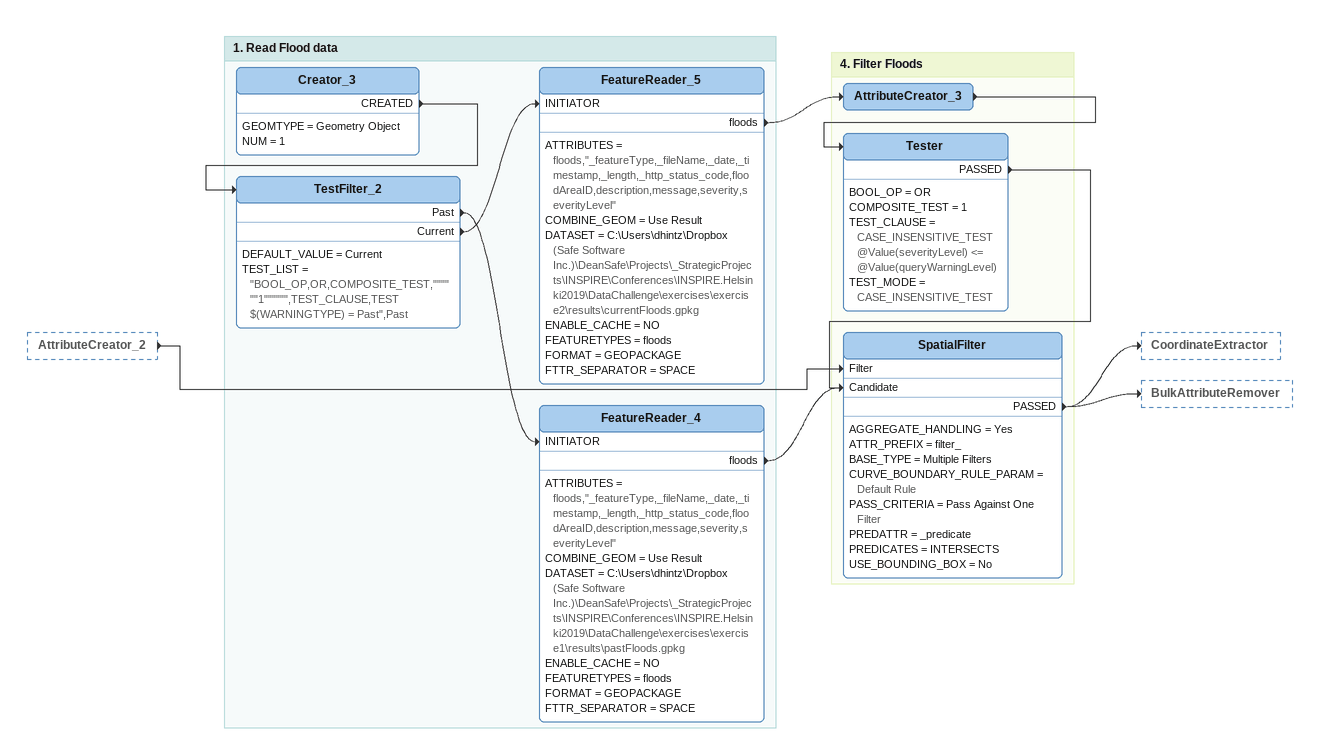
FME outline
AttributeCreator_2 [outside]
    -> SpatialFilter [Filter]

Bookmark: 1. Read Flood data
Creator_3
    GEOMTYPE = Geometry Object
    NUM = 1
    CREATED -> TestFilter_2
TestFilter_2
    DEFAULT_VALUE = Current
    TEST_LIST = "BOOL_OP,OR,COMPOSITE_TEST,""""""1"""""",TEST_CLAUSE,TEST $(WARNINGTYPE) = Past",Past
    Past -> FeatureReader_4 [INITIATOR]
    Current -> FeatureReader_5 [INITIATOR]
FeatureReader_5
    ATTRIBUTES = floods,"_featureType,_fileName,_date,_timestamp,_length,_http_status_code,floodAreaID,description,message,severity,severityLevel"
    COMBINE_GEOM = Use Result
    DATASET = C:\Users\dhintz\Dropbox (Safe Software Inc.)\DeanSafe\Projects\_StrategicProjects\INSPIRE\Conferences\INSPIRE.Helsinki2019\DataChallenge\exercises\exercise2\results\currentFloods.gpkg
    ENABLE_CACHE = NO
    FEATURETYPES = floods
    FORMAT = GEOPACKAGE
    FTTR_SEPARATOR = SPACE
    floods -> AttributeCreator_3
FeatureReader_4
    ATTRIBUTES = floods,"_featureType,_fileName,_date,_timestamp,_length,_http_status_code,floodAreaID,description,message,severity,severityLevel"
    COMBINE_GEOM = Use Result
    DATASET = C:\Users\dhintz\Dropbox (Safe Software Inc.)\DeanSafe\Projects\_StrategicProjects\INSPIRE\Conferences\INSPIRE.Helsinki2019\DataChallenge\exercises\exercise1\results\pastFloods.gpkg
    ENABLE_CACHE = NO
    FEATURETYPES = floods
    FORMAT = GEOPACKAGE
    FTTR_SEPARATOR = SPACE
    floods -> SpatialFilter [Candidate]

Bookmark: 4. Filter Floods
AttributeCreator_3
    -> Tester
Tester
    BOOL_OP = OR
    COMPOSITE_TEST = 1
    TEST_CLAUSE = CASE_INSENSITIVE_TEST @Value(severityLevel) <= @Value(queryWarningLevel)
    TEST_MODE = CASE_INSENSITIVE_TEST
    PASSED -> SpatialFilter [Candidate]
SpatialFilter
    AGGREGATE_HANDLING = Yes
    ATTR_PREFIX = filter_
    BASE_TYPE = Multiple Filters
    CURVE_BOUNDARY_RULE_PARAM = Default Rule
    PASS_CRITERIA = Pass Against One Filter
    PREDATTR = _predicate
    PREDICATES = INTERSECTS
    USE_BOUNDING_BOX = No
    PASSED -> CoordinateExtractor
    PASSED -> BulkAttributeRemover
